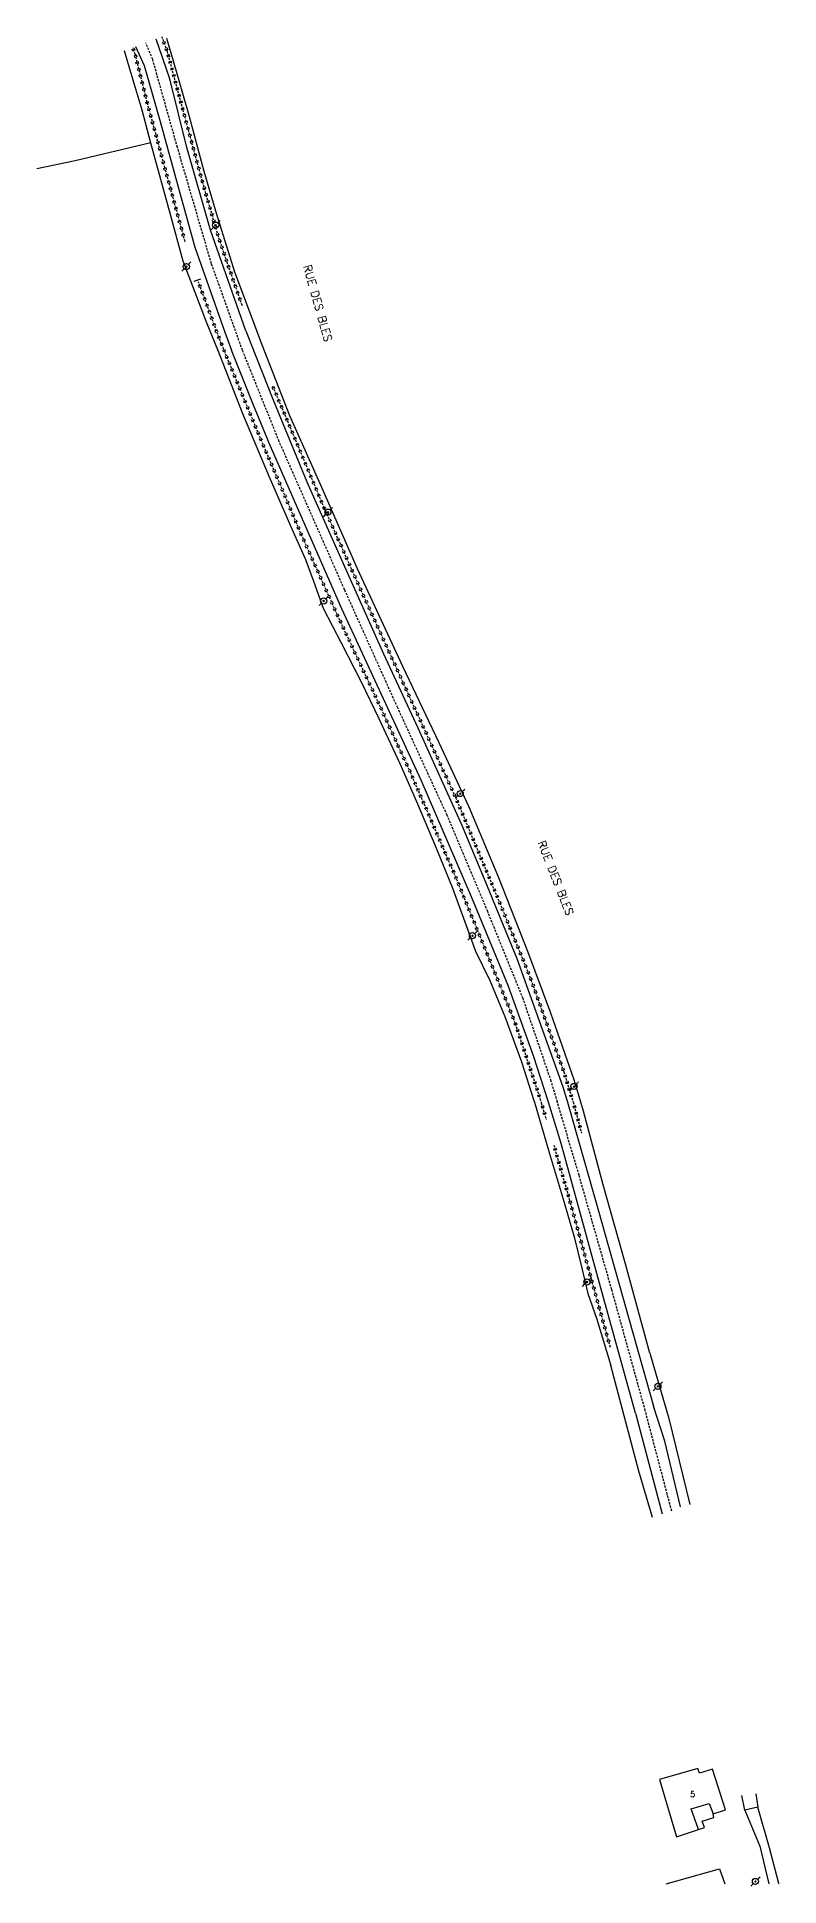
# Model space of a CAD drawing. Header units: millimetres. Extents: x 175000 to 176000, y 112000 to 113000.
# Drawn here: x 175220.6 to 175382.9, y 111999.5 to 112403.9 of the extents above; entities that cross this region are included whole.
import ezdxf
from ezdxf.enums import TextEntityAlignment as Align

# ---------------------------------------------------------------- set-up
doc = ezdxf.new("R2010")
doc.units = ezdxf.units.MM
doc.linetypes.add('DASHED', pattern=[0.75, 0.5, -0.25])
doc.layers.get('0').update_dxf_attribs({"linetype": 'CONTINUOUS'})
for name, color, linetype in [('W0001', 6, 'DASHED'), ('W0008', 7, 'CONTINUOUS'), ('W0071', 7, 'CONTINUOUS'), ('W0101', 7, 'CONTINUOUS'), ('W0104', 1, 'CONTINUOUS'), ('W0120', 7, 'CONTINUOUS'), ('W0211', 2, 'CONTINUOUS'), ('W0220', 5, 'DASHED'), ('W0330', 7, 'CONTINUOUS'), ('W0473', 7, 'CONTINUOUS'), ('W0989', 7, 'CONTINUOUS'), ('W0991', 7, 'CONTINUOUS')]:
    doc.layers.add(name, color=color, linetype=linetype)
doc.styles.get("Standard").update_dxf_attribs({"font": 'romans.shx', "width": 0.85})

# ---------------------------------------------------------------- blocks, each defined once
blk = doc.blocks.new('T473')
for p, q in [((-0.166667, 0.166667), (0.166667, -0.166667)), ((-0.166667, -0.166667), (0.166667, 0.166667)), ((0.500001, 0.500001), (1.000002, 1.000002)), ((-1.000002, -1.000002), (-0.500001, -0.500001))]:
    blk.add_line(p, q)
blk.add_ellipse((0, 0), major_axis=(0.471405, 0.471405), ratio=1, start_param=5.4977871438, end_param=11.780972451)
blk = doc.blocks.new('t220o')
at = {"color": 0, "linetype": 'Continuous'}
for p, q in [((-0.25, 0.25), (0.25, 0.25)), ((-0.25, -0.25), (0.25, -0.25))]:
    blk.add_line(p, q, dxfattribs=at)

msp = doc.modelspace()

# ---------------------------------------------------------------- linework, layer by layer
at = {"layer": 'W0001'}
for points in [[(175334.42, 112171), (175333.07, 112175.56), (175326.93, 112193.61), (175319.18, 112212.65), (175310.3, 112233.74), (175299.49, 112257.23), (175287.88, 112283.04), (175273.58, 112315.42), (175265.53, 112335.41), (175258.75, 112354.35), (175251.3, 112379.79), (175245.89, 112399.02), (175244.37, 112402.68)], [(175359.43, 112081.55), (175353.66, 112103.47), (175346.33, 112129.96), (175339.16, 112154.99), (175334.42, 112171)]]:
    msp.add_lwpolyline(points, dxfattribs=at)
at = {"layer": 'W0008'}
for points in [[(175242.12, 112401.88), (175244.03, 112397.68), (175247.55, 112385.49), (175251.55, 112370.84), (175255.14, 112357.98), (175261.69, 112339.39), (175263.13, 112335.47)], [(175266.27, 112339.67), (175258.54, 112361.71), (175253.37, 112379.74), (175249.61, 112394.81), (175246.63, 112403.48)], [(175266.28, 112339.67), (175272.2, 112324.69), (175279.61, 112306.63), (175286.98, 112290.1), (175296.4, 112269.04), (175303.92, 112252.85), (175313.42, 112231.73), (175318.38, 112219.78), (175325.56, 112202.37), (175335.61, 112174.29), (175336.65, 112171)], [(175332.49, 112171), (175329.2, 112181.12), (175323.68, 112196.48), (175315.64, 112215.91), (175304.61, 112241.37), (175287.29, 112278.85), (175271.57, 112314.59), (175267.78, 112323.77), (175263.13, 112335.47)], [(175351.55, 112102.98), (175343.86, 112130.59), (175335.25, 112161.92), (175332.49, 112171)], [(175336.65, 112171), (175343.37, 112147.44), (175355.47, 112104.45)], [(175351.55, 112102.98), (175357.33, 112080.9)], [(175361.35, 112082.49), (175357.93, 112096.82), (175355.47, 112104.45)], [(175375.4, 112016.11), (175374.79, 112019.32)], [(175377.84, 112019.67), (175378.25, 112016.75)], [(175378.25, 112016.75), (175375.4, 112016.11)]]:
    msp.add_lwpolyline(points, dxfattribs=at)
at = {"layer": 'W0071'}
for points in [[(175375.46, 112016.13), (175378.7, 112008.25), (175380.68, 112000)], [(175382.92, 112000), (175382.89, 112000.1), (175380.82, 112007.92), (175378.25, 112016.75)]]:
    msp.add_lwpolyline(points, dxfattribs=at)
at = {"layer": 'W0101'}
msp.add_lwpolyline([(175356.79, 112022.82), (175360.5, 112010.32), (175365.29, 112011.87), (175363.69, 112016.38), (175367.62, 112017.58), (175368.49, 112015.3), (175371.19, 112016.18), (175368.36, 112025.11), (175365.49, 112024.19), (175365.17, 112025.23)], close=True, dxfattribs=at)
at = {"layer": 'W0104'}
for points in [[(175365.29, 112011.87), (175366.59, 112012.3), (175366.12, 112013.72), (175368.65, 112014.55), (175368.49, 112015.3)], [(175358.25, 112000), (175369.89, 112003.32), (175371.04, 112000)]]:
    msp.add_lwpolyline(points, dxfattribs=at)
at = {"layer": 'W0120'}
msp.add_lwpolyline([(175256.32, 112350.97), (175254.9, 112350.49)], dxfattribs=at)
at = {"layer": 'W0211'}
for points in [[(175239.65, 112401.01), (175240.7, 112397.47), (175243.51, 112387.97), (175245.44, 112380.79)], [(175245.44, 112380.79), (175249.6, 112365.71), (175252.48, 112354.95), (175257.77, 112341.26), (175260.04, 112335.62)], [(175269.94, 112336.38), (175263.83, 112352.47), (175259.9, 112365.09), (175257.12, 112374.54)], [(175339.59, 112171), (175338.08, 112175.88), (175333.02, 112190.45), (175327.96, 112203.9), (175321.64, 112220.04), (175315.13, 112235.5), (175308.56, 112249.56), (175300.65, 112266.27), (175290.72, 112287.6), (175282.91, 112305.37), (175275.92, 112321.1), (175269.94, 112336.38)], [(175260.04, 112335.62), (175265.54, 112321.59), (175271.38, 112307.74), (175276.07, 112297.02), (175279.34, 112289.69), (175281.08, 112284.94), (175283.2, 112279.05), (175287.12, 112271.4), (175291.52, 112262.9), (175295.38, 112254.86), (175299.95, 112245.07), (175303.85, 112236.25), (175307.64, 112227.28), (175311.41, 112218.02), (175314.44, 112209.63), (175316.53, 112204.03), (175319.66, 112197.6), (175322.94, 112189.73), (175326.58, 112179.82), (175329.3, 112171.3), (175329.4, 112171)], [(175329.4, 112171), (175332.63, 112159.95), (175335.66, 112149.72), (175338.11, 112141.49), (175339.78, 112134.65), (175341.11, 112129.12), (175343.04, 112123.49), (175346.13, 112113.37)], [(175340.17, 112169.01), (175339.59, 112171)], [(175354.66, 112116.04), (175349.39, 112135.32), (175344.42, 112152.87), (175340.17, 112169.01)]]:
    msp.add_lwpolyline(points, dxfattribs=at)
at = {"layer": 'W0220'}
for points in [[(175252.99, 112359.15), (175248.57, 112375.31), (175244.7, 112389.64), (175242.1, 112400.05), (175241.56, 112401.54)], [(175265.51, 112345.15), (175262.22, 112354.53), (175260.27, 112360.29), (175256.77, 112372.33), (175252.52, 112388.04), (175249.1, 112400.78), (175247.93, 112403.94)], [(175260.92, 112336.76), (175255.9, 112350.38)], [(175260.92, 112336.76), (175268.93, 112317.35), (175278.34, 112295.2), (175286.27, 112277.48), (175295.54, 112257.71), (175302.22, 112243.16), (175311.71, 112221.23), (175319.11, 112203.29), (175325.19, 112188.23), (175330.85, 112171)], [(175272.1, 112327.63), (175283.37, 112300.96), (175290.76, 112284.43), (175302.23, 112259.26), (175312.14, 112237.6), (175321.5, 112215.3), (175328.61, 112197.86), (175335.83, 112177.62), (175337.86, 112171)], [(175330.85, 112171), (175330.91, 112170.8), (175332.02, 112167.11)], [(175337.86, 112171), (175339.71, 112164.21)], [(175333.63, 112161.59), (175337.04, 112149.75), (175343.39, 112126.57), (175345.97, 112117.34)]]:
    msp.add_lwpolyline(points, dxfattribs=at)
at = {"layer": 'W0330'}
for points in [[(175257.12, 112374.54), (175253.86, 112386.8), (175250.32, 112399.16), (175249.02, 112403.58)], [(175245.45, 112380.77), (175228.94, 112376.86), (175220.57, 112375.13)], [(175354.66, 112116.04), (175358.82, 112101.8), (175363.39, 112083.01)], [(175355.25, 112080.1), (175352.21, 112090.24), (175346.13, 112113.37)]]:
    msp.add_lwpolyline(points, dxfattribs=at)

# ---------------------------------------------------------------- block references
at = {"layer": 'W0220'}
for p, rotation in [((175241.7, 112401.15), 110.0054353518589), ((175248.42, 112402.63), 110.4061816705764), ((175248.94, 112401.23), 110.4061816705764), ((175242.18, 112399.73), 103.99610950032), ((175242.54, 112398.28), 103.99610950032), ((175242.9, 112396.82), 103.99610950032), ((175249.37, 112399.79), 105.0197924989536), ((175249.76, 112398.34), 105.0197924989536), ((175250.15, 112396.9), 105.0197924989536), ((175243.27, 112395.37), 103.99610950032), ((175243.63, 112393.91), 103.99610950032), ((175250.54, 112395.45), 105.0197924989536), ((175250.92, 112394), 105.0197924989536), ((175243.99, 112392.45), 103.99610950032), ((175244.36, 112391), 103.99610950032), ((175244.72, 112389.54), 105.1281373364037), ((175251.31, 112392.55), 105.0197924989536), ((175251.7, 112391.1), 105.0197924989536), ((175252.09, 112389.65), 105.0197924989536), ((175245.11, 112388.1), 105.1281373364037), ((175245.5, 112386.65), 105.1281373364037), ((175245.89, 112385.2), 105.1281373364037), ((175252.48, 112388.2), 105.0197924989536), ((175252.87, 112386.75), 105.1433035184564), ((175253.26, 112385.31), 105.1433035184564), ((175246.29, 112383.75), 105.1281373364037), ((175246.68, 112382.3), 105.1281373364037), ((175247.07, 112380.86), 105.1281373364037), ((175253.65, 112383.86), 105.1433035184564), ((175254.05, 112382.41), 105.1433035184564), ((175254.44, 112380.96), 105.1433035184564), ((175247.46, 112379.41), 105.1281373364037), ((175247.85, 112377.96), 105.1281373364037), ((175248.24, 112376.51), 105.1281373364037), ((175254.83, 112379.52), 105.1433035184564), ((175255.22, 112378.07), 105.1433035184564), ((175255.61, 112376.62), 105.1433035184564), ((175248.64, 112375.06), 105.2962089996949), ((175249.03, 112373.62), 105.2962089996949), ((175256.01, 112375.17), 105.1433035184564), ((175256.4, 112373.72), 105.1433035184564), ((175249.43, 112372.17), 105.2962089996949), ((175249.82, 112370.72), 105.2962089996949), ((175250.22, 112369.28), 105.2962089996949), ((175256.79, 112372.28), 106.1644355508187), ((175257.21, 112370.84), 106.1644355508187), ((175257.63, 112369.39), 106.1644355508187), ((175250.61, 112367.83), 105.2962089996949), ((175251.01, 112366.38), 105.2962089996949), ((175251.41, 112364.94), 105.2962089996949), ((175258.04, 112367.95), 106.1644355508187), ((175258.46, 112366.51), 106.1644355508187), ((175258.88, 112365.07), 106.1644355508187), ((175251.8, 112363.49), 105.2962089996949), ((175252.2, 112362.04), 105.2962089996949), ((175252.59, 112360.6), 105.2962089996949), ((175259.3, 112363.63), 106.1644355508187), ((175259.71, 112362.19), 106.1644355508187), ((175260.13, 112360.75), 106.1644355508187), ((175260.59, 112359.32), 108.7480373977572), ((175261.07, 112357.9), 108.7480373977572), ((175261.56, 112356.48), 108.7480373977572), ((175262.04, 112355.06), 108.7480373977572), ((175262.53, 112353.64), 109.311531183633), ((175263.03, 112352.23), 109.311531183633), ((175256.25, 112349.43), 110.2160889232325), ((175263.52, 112350.81), 109.311531183633), ((175264.02, 112349.4), 109.311531183633), ((175256.77, 112348.02), 110.2160889232325), ((175257.29, 112346.61), 110.2160889232325), ((175257.81, 112345.21), 110.2160889232325), ((175264.51, 112347.98), 109.311531183633), ((175265.01, 112346.57), 109.311531183633), ((175258.33, 112343.8), 110.2160889232325), ((175258.85, 112342.39), 110.2160889232325), ((175259.36, 112340.98), 110.2160889232325), ((175259.88, 112339.58), 110.2160889232325), ((175260.4, 112338.17), 110.2160889232325), ((175260.92, 112336.76), 292.4252612842532), ((175261.49, 112335.37), 292.4252612842532), ((175262.06, 112333.98), 292.4252612842532), ((175262.64, 112332.6), 292.4252612842532), ((175263.21, 112331.21), 292.4252612842532), ((175263.78, 112329.82), 292.4252612842532), ((175264.35, 112328.44), 292.4252612842532), ((175264.93, 112327.05), 292.4252612842532), ((175265.5, 112325.67), 292.4252612842532), ((175266.07, 112324.28), 292.4252612842532), ((175272.28, 112327.2), 292.9082607658539), ((175272.87, 112325.82), 292.9082607658539), ((175273.45, 112324.43), 292.9082607658539), ((175266.64, 112322.89), 292.4252612842532), ((175267.21, 112321.51), 292.4252612842532), ((175267.79, 112320.12), 292.4252612842532), ((175274.04, 112323.05), 292.9082607658539), ((175274.62, 112321.67), 292.9082607658539), ((175275.2, 112320.29), 292.9082607658539), ((175268.36, 112318.73), 292.4252612842532), ((175268.93, 112317.35), 293.0173327205586), ((175269.52, 112315.97), 293.0173327205586), ((175275.79, 112318.91), 292.9082607658539), ((175276.37, 112317.53), 292.9082607658539), ((175276.96, 112316.14), 292.9082607658539), ((175270.1, 112314.58), 293.0173327205586), ((175270.69, 112313.2), 293.0173327205586), ((175271.28, 112311.82), 293.0173327205586), ((175277.54, 112314.76), 292.9082607658539), ((175278.12, 112313.38), 292.9082607658539), ((175278.71, 112312), 292.9082607658539), ((175271.86, 112310.44), 293.0173327205586), ((175272.45, 112309.06), 293.0173327205586), ((175273.04, 112307.68), 293.0173327205586), ((175279.29, 112310.62), 292.9082607658539), ((175279.87, 112309.24), 292.9082607658539), ((175280.46, 112307.85), 292.9082607658539), ((175273.62, 112306.3), 293.0173327205586), ((175274.21, 112304.92), 293.0173327205586), ((175281.04, 112306.47), 292.9082607658539), ((175281.63, 112305.09), 292.9082607658539), ((175282.21, 112303.71), 292.9082607658539), ((175274.8, 112303.54), 293.0173327205586), ((175275.38, 112302.16), 293.0173327205586), ((175275.97, 112300.78), 293.0173327205586), ((175282.79, 112302.33), 292.9082607658539), ((175283.38, 112300.95), 294.0848367594454), ((175283.99, 112299.58), 294.0848367594454), ((175276.56, 112299.4), 293.0173327205586), ((175277.14, 112298.02), 293.0173327205586), ((175277.73, 112296.64), 293.0173327205586), ((175284.6, 112298.21), 294.0848367594454), ((175285.21, 112296.84), 294.0848367594454), ((175278.32, 112295.26), 293.0173327205586), ((175278.93, 112293.89), 294.1180476273674), ((175279.54, 112292.52), 294.1180476273674), ((175285.83, 112295.47), 294.0848367594454), ((175286.44, 112294.1), 294.0848367594454), ((175287.05, 112292.73), 294.0848367594454), ((175280.15, 112291.15), 294.1180476273674), ((175280.77, 112289.78), 294.1180476273674), ((175281.38, 112288.41), 294.1180476273674), ((175287.66, 112291.36), 294.0848367594454), ((175288.28, 112289.99), 294.0848367594454), ((175288.89, 112288.62), 294.0848367594454), ((175281.99, 112287.04), 294.1180476273674), ((175282.6, 112285.67), 294.1180476273674), ((175283.22, 112284.3), 294.1180476273674), ((175289.5, 112287.25), 294.0848367594454), ((175290.11, 112285.88), 294.0848367594454), ((175290.72, 112284.51), 294.0848367594454), ((175283.83, 112282.93), 294.1180476273674), ((175284.44, 112281.57), 294.1180476273674), ((175285.06, 112280.2), 294.1180476273674), ((175291.35, 112283.15), 294.4837316034213), ((175291.97, 112281.78), 294.4837316034213), ((175292.59, 112280.42), 294.4837316034213), ((175285.67, 112278.83), 294.1180476273674), ((175286.28, 112277.46), 295.105332876999), ((175286.92, 112276.1), 295.105332876999), ((175293.21, 112279.05), 294.4837316034213), ((175293.83, 112277.69), 294.4837316034213), ((175294.45, 112276.32), 294.4837316034213), ((175287.56, 112274.74), 295.105332876999), ((175288.19, 112273.38), 295.105332876999), ((175288.83, 112272.03), 295.105332876999), ((175295.07, 112274.96), 294.4837316034213), ((175295.7, 112273.59), 294.4837316034213), ((175296.32, 112272.23), 294.4837316034213), ((175289.46, 112270.67), 295.105332876999), ((175290.1, 112269.31), 295.105332876999), ((175290.74, 112267.95), 295.105332876999), ((175296.94, 112270.86), 294.4837316034213), ((175297.56, 112269.5), 294.4837316034213), ((175298.18, 112268.13), 294.4837316034213), ((175291.37, 112266.59), 295.105332876999), ((175292.01, 112265.23), 295.105332876999), ((175292.65, 112263.88), 295.105332876999), ((175298.8, 112266.77), 294.4837316034213), ((175299.43, 112265.4), 294.4837316034213), ((175300.05, 112264.04), 294.4837316034213), ((175293.28, 112262.52), 295.105332876999), ((175293.92, 112261.16), 295.105332876999), ((175294.56, 112259.8), 295.105332876999), ((175300.67, 112262.67), 294.4837316034213), ((175301.29, 112261.3), 294.4837316034213), ((175301.91, 112259.94), 294.4837316034213), ((175295.19, 112258.44), 295.105332876999), ((175295.82, 112257.08), 294.6801165590056), ((175296.45, 112255.72), 294.6801165590056), ((175302.54, 112258.58), 294.6012400404105), ((175303.16, 112257.21), 294.6012400404105), ((175303.79, 112255.85), 294.6012400404105), ((175297.08, 112254.36), 294.6801165590056), ((175297.7, 112252.99), 294.6801165590056), ((175298.33, 112251.63), 294.6801165590056), ((175304.41, 112254.48), 294.6012400404105), ((175305.03, 112253.12), 294.6012400404105), ((175305.66, 112251.76), 294.6012400404105), ((175298.96, 112250.27), 294.6801165590056), ((175299.58, 112248.9), 294.6801165590056), ((175300.21, 112247.54), 294.6801165590056), ((175306.28, 112250.39), 294.6012400404105), ((175306.91, 112249.03), 294.6012400404105), ((175307.53, 112247.66), 294.6012400404105), ((175300.83, 112246.18), 294.6801165590056), ((175301.46, 112244.82), 294.6801165590056), ((175302.09, 112243.45), 294.6801165590056), ((175308.16, 112246.3), 294.6012400404105), ((175308.78, 112244.94), 294.6012400404105), ((175309.41, 112243.57), 294.6012400404105), ((175302.69, 112242.08), 293.4044268971256), ((175303.29, 112240.7), 293.4044268971256), ((175303.88, 112239.33), 293.4044268971256), ((175310.03, 112242.21), 294.6012400404105), ((175310.65, 112240.85), 294.6012400404105), ((175311.28, 112239.48), 294.6012400404105), ((175304.48, 112237.95), 293.4044268971256), ((175305.07, 112236.57), 293.4044268971256), ((175305.67, 112235.2), 293.4044268971256), ((175311.9, 112238.12), 294.6012400404105), ((175312.5, 112236.74), 292.7751529950664), ((175313.08, 112235.36), 292.7751529950664), ((175306.26, 112233.82), 293.4044268971256), ((175306.86, 112232.44), 293.4044268971256), ((175307.46, 112231.07), 293.4044268971256), ((175313.66, 112233.98), 292.7751529950664), ((175314.24, 112232.59), 292.7751529950664), ((175314.82, 112231.21), 292.7751529950664), ((175308.05, 112229.69), 293.4044268971256), ((175308.65, 112228.31), 293.4044268971256), ((175309.24, 112226.94), 293.4044268971256), ((175315.4, 112229.83), 292.7751529950664), ((175315.98, 112228.44), 292.7751529950664), ((175316.56, 112227.06), 292.7751529950664), ((175309.84, 112225.56), 293.4044268971256), ((175310.44, 112224.18), 293.4044268971256), ((175311.03, 112222.81), 293.4044268971256), ((175317.15, 112225.68), 292.7751529950664), ((175317.73, 112224.29), 292.7751529950664), ((175318.31, 112222.91), 292.7751529950664), ((175311.63, 112221.43), 293.4044268971256), ((175312.2, 112220.04), 292.3979619396513), ((175318.89, 112221.53), 292.7751529950664), ((175319.47, 112220.15), 292.7751529950664), ((175320.05, 112218.76), 292.7751529950664), ((175312.77, 112218.66), 292.3979619396513), ((175313.35, 112217.27), 292.3979619396513), ((175313.92, 112215.88), 292.3979619396513), ((175320.63, 112217.38), 292.7751529950664), ((175321.21, 112216), 292.7751529950664), ((175314.49, 112214.5), 292.3979619396513), ((175315.06, 112213.11), 292.3979619396513), ((175315.63, 112211.72), 292.3979619396513), ((175321.78, 112214.61), 292.1747972502347), ((175322.35, 112213.22), 292.1747972502347), ((175322.92, 112211.83), 292.1747972502347), ((175316.2, 112210.34), 292.3979619396513), ((175316.77, 112208.95), 292.3979619396513), ((175317.35, 112207.56), 292.3979619396513), ((175323.48, 112210.44), 292.1747972502347), ((175324.05, 112209.05), 292.1747972502347), ((175324.61, 112207.66), 292.1747972502347), ((175317.92, 112206.18), 292.3979619396513), ((175318.49, 112204.79), 292.3979619396513), ((175319.06, 112203.4), 292.3979619396513), ((175325.18, 112206.28), 292.1747972502347), ((175325.75, 112204.89), 292.1747972502347), ((175326.31, 112203.5), 292.1747972502347), ((175319.62, 112202.01), 292.0018878802637), ((175320.19, 112200.62), 292.0018878802637), ((175320.75, 112199.23), 292.0018878802637), ((175326.88, 112202.11), 292.1747972502347), ((175327.45, 112200.72), 292.1747972502347), ((175328.01, 112199.33), 292.1747972502347), ((175321.31, 112197.84), 292.0018878802637), ((175321.87, 112196.45), 292.0018878802637), ((175322.43, 112195.06), 292.0018878802637), ((175328.58, 112197.94), 292.1747972502347), ((175329.09, 112196.53), 289.6294389855688), ((175329.59, 112195.12), 289.6294389855688), ((175323, 112193.67), 292.0018878802637), ((175323.56, 112192.28), 292.0018878802637), ((175324.12, 112190.89), 292.0018878802637), ((175330.09, 112193.7), 289.6294389855688), ((175330.6, 112192.29), 289.6294389855688), ((175331.1, 112190.88), 289.6294389855688), ((175324.68, 112189.5), 292.0018878802637), ((175325.23, 112188.1), 288.1823825523578), ((175325.7, 112186.68), 288.1823825523578), ((175331.6, 112189.47), 289.6294389855688), ((175332.11, 112188.05), 289.6294389855688), ((175332.61, 112186.64), 289.6294389855688), ((175326.17, 112185.25), 288.1823825523578), ((175326.64, 112183.83), 288.1823825523578), ((175327.11, 112182.4), 288.1823825523578), ((175333.12, 112185.23), 289.6294389855688), ((175333.62, 112183.81), 289.6294389855688), ((175334.12, 112182.4), 289.6294389855688), ((175327.58, 112180.98), 288.1823825523578), ((175328.04, 112179.55), 288.1823825523578), ((175334.63, 112180.99), 289.6294389855688), ((175335.13, 112179.58), 289.6294389855688), ((175328.51, 112178.13), 288.1823825523578), ((175328.98, 112176.7), 288.1823825523578), ((175329.45, 112175.28), 288.1823825523578), ((175335.64, 112178.16), 289.6294389855688), ((175336.1, 112176.74), 287.0154239984951), ((175336.54, 112175.3), 287.0154239984951), ((175329.92, 112173.85), 288.1823825523578), ((175330.38, 112172.43), 288.1823825523578), ((175336.98, 112173.87), 287.0154239984951), ((175337.42, 112172.43), 287.0154239984951), ((175331.16, 112169.99), 286.7148999847254), ((175331.59, 112168.55), 286.7148999847254), ((175338.13, 112170), 285.2684779208529), ((175338.52, 112168.55), 285.2684779208529), ((175338.92, 112167.1), 285.2684779208529), ((175339.31, 112165.65), 285.2684779208529), ((175333.89, 112160.69), 286.0252020987356), ((175334.31, 112159.25), 286.0252020987356), ((175334.72, 112157.8), 286.0252020987356), ((175335.14, 112156.36), 286.0252020987356), ((175335.55, 112154.92), 286.0252020987356), ((175335.96, 112153.48), 286.0252020987356), ((175336.38, 112152.04), 286.0252020987356), ((175336.79, 112150.6), 286.0252020987356), ((175337.2, 112149.15), 285.3199352708681), ((175337.59, 112147.71), 285.3199352708681), ((175337.99, 112146.26), 285.3199352708681), ((175338.39, 112144.81), 285.3199352708681), ((175338.78, 112143.37), 285.3199352708681), ((175339.18, 112141.92), 285.3199352708681), ((175339.58, 112140.47), 285.3199352708681), ((175339.97, 112139.03), 285.3199352708681), ((175340.37, 112137.58), 285.3199352708681), ((175340.77, 112136.13), 285.3199352708681), ((175341.16, 112134.69), 285.3199352708681), ((175341.56, 112133.24), 285.3199352708681), ((175341.95, 112131.79), 285.3199352708681), ((175342.35, 112130.35), 285.3199352708681), ((175342.75, 112128.9), 285.3199352708681), ((175343.14, 112127.45), 285.3199352708681), ((175343.54, 112126.01), 285.6710393454656), ((175343.95, 112124.56), 285.6710393454656), ((175344.35, 112123.12), 285.6710393454656), ((175344.76, 112121.67), 285.6710393454656), ((175345.16, 112120.23), 285.6710393454656), ((175345.57, 112118.79), 285.6710393454656)]:
    msp.add_blockref('t220o', p, dxfattribs=dict(at, rotation=rotation))
at = {"layer": 'W0473'}
for p in [(175259.66, 112362.79), (175253.25, 112353.73), (175284.23, 112300.02), (175283.3, 112280.59), (175313.16, 112238.46), (175315.85, 112207.39), (175338.06, 112174.41), (175340.89, 112131.63), (175356.41, 112108.82), (175377.76, 112000.53)]:
    msp.add_blockref('T473', p, dxfattribs=at)

# ---------------------------------------------------------------- texts
at = {"layer": 'W0989'}
for rotation, p in [(285.7149, (175282.02, 112345.73)), (291.5298, (175334.07, 112220.02))]:
    msp.add_text('RUE DES BLES', height=1.75, rotation=rotation, dxfattribs=at).set_placement(p, align=Align.MIDDLE_CENTER)
at = {"layer": 'W0991'}
msp.add_text('5', height=1.25, dxfattribs=at).set_placement((175364.02, 112019.63), align=Align.MIDDLE_CENTER)

doc.saveas('drawing.dxf')
